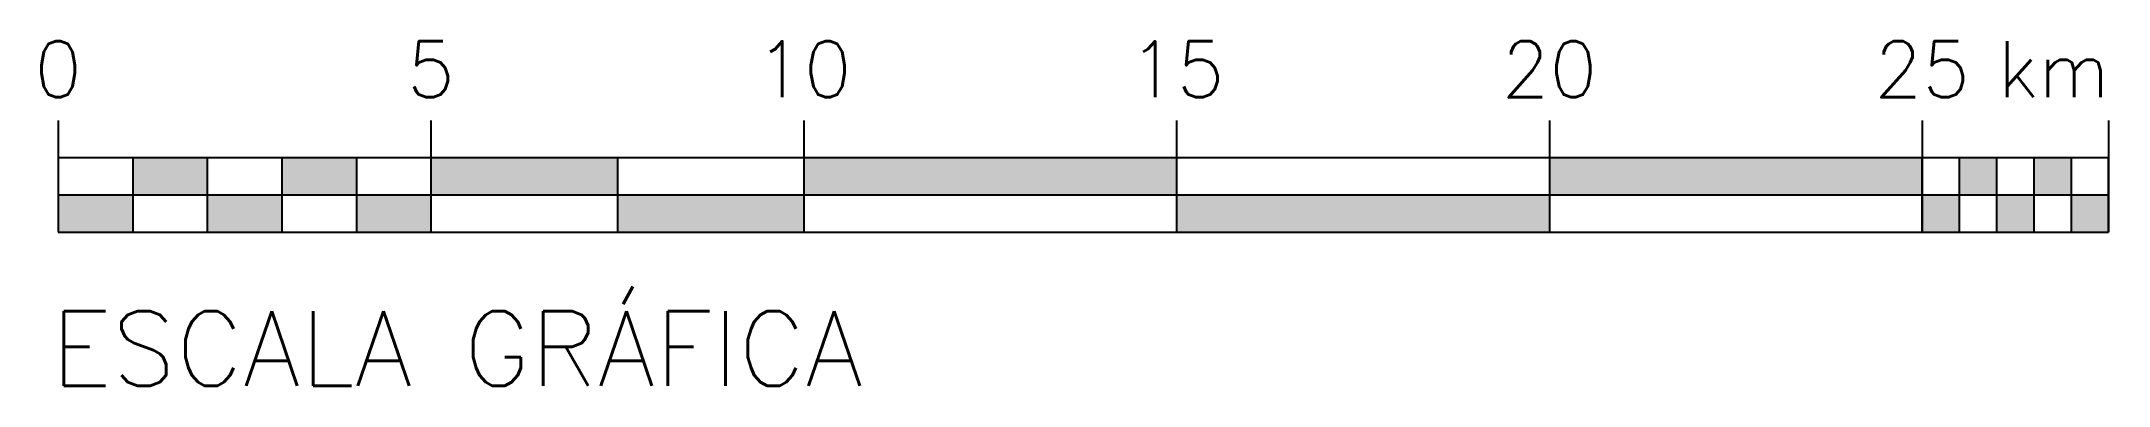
# Model space of a CAD drawing. Header units: millimetres. Extents: x 10094 to 37819, y 23062 to 27684.
import ezdxf
from ezdxf.enums import TextEntityAlignment as Align

# ---------------------------------------------------------------- set-up
doc = ezdxf.new("R2010")
doc.units = ezdxf.units.MM
doc.header["$LTSCALE"] = 0.02
doc.layers.add('1-Escalas_Gráficas', color=1, linetype='Continuous')
doc.styles.add('r60', font='romans.shx')
doc.styles.add('r80', font='romans.shx')

msp = doc.modelspace()

# ---------------------------------------------------------------- hatches: boundary and pattern name
at = {"layer": '1-Escalas_Gráficas'}
h = msp.add_hatch(color=256, dxfattribs=at)
h.paths.add_polyline_path([(11319, 25123), (11319, 25623), (10319, 25623), (10319, 25123)])
h.paths.add_polyline_path([(11319, 26123), (11319, 25623), (12319, 25623), (12319, 26123)])
h.paths.add_polyline_path([(12319, 25623), (12319, 25123), (13319, 25123), (13319, 25623)])
h.paths.add_polyline_path([(13319, 26123), (13319, 25623), (14319, 25623), (14319, 26123)])
h.paths.add_polyline_path([(14319, 25623), (14319, 25123), (15319, 25123), (15319, 25623)])
h = msp.add_hatch(color=256, dxfattribs=at)
h.paths.add_polyline_path([(15319, 26123), (15319, 25623), (17819, 25623), (17819, 26123)])
h.paths.add_polyline_path([(17819, 25623), (17819, 25123), (20319, 25123), (20319, 25623)])
h.paths.add_polyline_path([(20319, 26123), (20319, 25623), (25319, 25623), (25319, 26123)])
h.paths.add_polyline_path([(25319, 25623), (25319, 25123), (30319, 25123), (30319, 25623)])
h.paths.add_polyline_path([(35319, 25623), (35319, 26123), (30319, 26123), (30319, 25623)])
h = msp.add_hatch(color=256, dxfattribs=at)
h.paths.add_polyline_path([(35819, 25623), (35319, 25623), (35319, 25123), (35819, 25123)])
h.paths.add_polyline_path([(36319, 26123), (35819, 26123), (35819, 25623), (36319, 25623)])
h.paths.add_polyline_path([(36819, 25623), (36319, 25623), (36319, 25123), (36819, 25123)])
h.paths.add_polyline_path([(37319, 26123), (36819, 26123), (36819, 25623), (37319, 25623)])
h.paths.add_polyline_path([(37819, 25623), (37319, 25623), (37319, 25123), (37819, 25123)])

# ---------------------------------------------------------------- linework, layer by layer
for p, q in [((10319, 26623), (10319, 26123)), ((15319, 26623), (15319, 26123)), ((20319, 26623), (20319, 26123)), ((25319, 26623), (25319, 26123)), ((30319, 26623), (30319, 26123)), ((35319, 26623), (35319, 26123)), ((35319, 26623), (35319, 26123)), ((37819, 26623), (37819, 26123)), ((10319, 26123), (10319, 25123)), ((10319, 26123), (37819, 26123)), ((11319, 26123), (11319, 25123)), ((12319, 26123), (12319, 25123)), ((13319, 26123), (13319, 25123)), ((14319, 26123), (14319, 25123)), ((15319, 26123), (15319, 25123)), ((17819, 26123), (17819, 25123)), ((20319, 26123), (20319, 25123)), ((25319, 26123), (25319, 25123)), ((30319, 26123), (30319, 25123)), ((35319, 26123), (35319, 25123)), ((35319, 25123), (35319, 26123)), ((35319, 25123), (35319, 26123)), ((35319, 26123), (35319, 25123)), ((35819, 25123), (35819, 26123)), ((36319, 25123), (36319, 26123)), ((36819, 25123), (36819, 26123)), ((37319, 25123), (37319, 26123)), ((37819, 25123), (37819, 26123)), ((37819, 26123), (37819, 25123)), ((10319, 25623), (37819, 25623)), ((10319, 25123), (37819, 25123))]:
    msp.add_line(p, q, dxfattribs=at)

# ---------------------------------------------------------------- texts
at = {"layer": '1-Escalas_Gráficas', "color": 2, "style": 'r60'}
for s, p in [('0', (10319, 26934)), ('5', (15319, 26934)), ('10', (20319, 26934)), ('15', (25319, 26934)), ('20', (30319, 26934)), ('25', (35319, 26934))]:
    msp.add_text(s, height=750, dxfattribs=at).set_placement(p, align=Align.CENTER)
msp.add_text('km', height=750, dxfattribs=at).set_placement((37839, 26934), align=Align.RIGHT)
at = {"layer": '1-Escalas_Gráficas', "color": 2, "style": 'r80'}
msp.add_text('ESCALA GRÁFICA', height=1000, dxfattribs=at).set_placement((10226, 23062))

doc.saveas('drawing.dxf')
